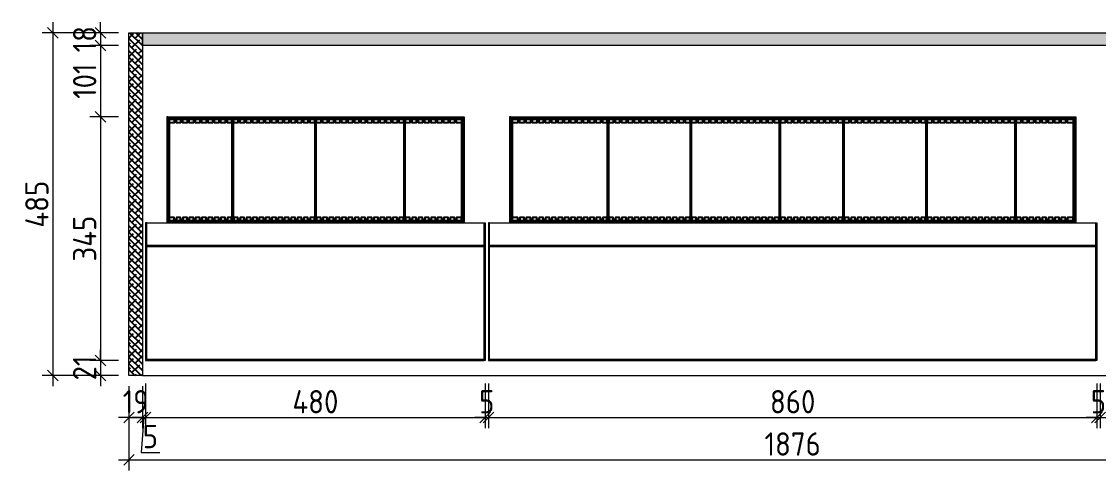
# Model space of a CAD drawing. Header units: millimetres. Extents: x 821127 to 828225, y -459861 to -454717.
# Drawn here: x 822189 to 823712, y -459861 to -459226 of the extents above; entities that cross this region are included whole.
import ezdxf

# ---------------------------------------------------------------- set-up
doc = ezdxf.new("R2010")
doc.units = ezdxf.units.MM
doc.header["$LTSCALE"] = 5
doc.header["$MEASUREMENT"] = 0
doc.header["$PDMODE"] = 35
for name, color, linetype in [('Acrylic - opal', 9, 'Continuous'), ('DIM-15', 1, 'Continuous'), ('HATCH', 8, 'Continuous')]:
    doc.layers.add(name, color=color, linetype=linetype)
doc.layers.add('MDF', color=41, linetype='Continuous', lineweight=0)
doc.layers.add('METAL', color=6, linetype='Continuous', lineweight=0)
doc.styles.add('ISOCP', font='isocp.shx')
doc.dimstyles.new('DL - 15', dxfattribs={"dimscale": 15, "dimtxt": 2.2, "dimasz": 1, "dimexe": 1, "dimexo": 1, "dimgap": 0.4, "dimtad": 1, "dimdec": 0, "dimdsep": 46, "dimtxsty": 'ISOCP', "dimblk": 'OBLIQUE', "dimcen": 0.5, "dimdle": 1, "dimclrd": 256, "dimclre": 256, "dimclrt": 2, "dimadec": 0, "dimazin": 2, "dimtfac": 1, "dimtdec": 0, "dimtix": 1, "dimtmove": 1, "dimatfit": 3, "dimldrblk": 'OPEN90', "dimfxl": 5, "dimfxlon": 1, "dimlwd": 9, "dimlwe": 9, "dimarcsym": 0})

# ---------------------------------------------------------------- blocks, each defined once
blk = doc.blocks.new('_OBLIQUE')
at = {"color": 0, "linetype": 'ByBlock', "lineweight": -2}
blk.add_line((-0.5, -0.5), (0.5, 0.5), dxfattribs=at)
blk = doc.blocks.new('*D61')
at = {"layer": 'Defpoints', "color": 0, "transparency": 16777216}
for p in [(822341.3, -459726.7), (824217.3, -459726.7), (824217.3, -459846)]:
    blk.add_point(p, dxfattribs=at)
at = {"layer": 'DIM-15', "lineweight": 9, "transparency": 16777216}
for p, q in [((822341.3, -459771), (822341.3, -459861)), ((824217.3, -459771), (824217.3, -459861)), ((822326.3, -459846), (824232.3, -459846))]:
    blk.add_line(p, q, dxfattribs=at)
at = {"layer": 'DIM-15', "lineweight": 9, "transparency": 16777216, "xscale": 15, "yscale": 15, "zscale": 15, "rotation": 180}
blk.add_blockref('_OBLIQUE', (822341.3, -459846), dxfattribs=at)
at = {"layer": 'DIM-15', "lineweight": 9, "transparency": 16777216, "xscale": 15, "yscale": 15, "zscale": 15}
blk.add_blockref('_OBLIQUE', (824217.3, -459846), dxfattribs=at)
at = {"layer": 'DIM-15', "color": 2, "transparency": 16777216, "insert": (823279.3, -459823.5), "char_height": 33, "attachment_point": 5, "style": 'ISOCP'}
blk.add_mtext('1876', dxfattribs=at)
blk = doc.blocks.new('_Open90')
at = {"color": 0, "linetype": 'ByBlock', "lineweight": -2}
for p, q in [((0, 0), (-1, 0)), ((-0.5, 0.5), (0, 0)), ((0, 0), (-0.5, -0.5))]:
    blk.add_line(p, q, dxfattribs=at)
blk = doc.blocks.new('*D62')
at = {"layer": 'Defpoints', "color": 0, "transparency": 16777216}
for p in [(822341.3, -459726.7), (822360.3, -459726.7), (822360.3, -459786.2)]:
    blk.add_point(p, dxfattribs=at)
at = {"layer": 'DIM-15', "lineweight": 9, "transparency": 16777216}
for p, q in [((822341.3, -459741.7), (822341.3, -459801.2)), ((822360.3, -459741.7), (822360.3, -459801.2)), ((822341.3, -459786.2), (822326.3, -459786.2)), ((822341.3, -459786.2), (822360.3, -459786.2)), ((822360.3, -459786.2), (822375.3, -459786.2))]:
    blk.add_line(p, q, dxfattribs=at)
at = {"layer": 'DIM-15', "lineweight": 9, "transparency": 16777216, "xscale": 15, "yscale": 15, "zscale": 15}
blk.add_blockref('_OBLIQUE', (822341.3, -459786.2), dxfattribs=at)
at = {"layer": 'DIM-15', "lineweight": 9, "transparency": 16777216, "xscale": 15, "yscale": 15, "zscale": 15, "rotation": 180}
blk.add_blockref('_OBLIQUE', (822360.3, -459786.2), dxfattribs=at)
at = {"layer": 'DIM-15', "color": 2, "transparency": 16777216, "insert": (822350.8, -459763.7), "char_height": 33, "attachment_point": 5, "style": 'ISOCP'}
blk.add_mtext('19', dxfattribs=at)
blk = doc.blocks.new('*D64')
at = {"layer": 'Defpoints', "color": 0, "transparency": 16777216}
for p in [(822341.3, -459705.3), (822301.1, -459726.7), (822341.3, -459726.7)]:
    blk.add_point(p, dxfattribs=at)
at = {"layer": 'DIM-15', "lineweight": 9, "transparency": 16777216}
for p, q in [((822301.1, -459705.3), (822301.1, -459690.3)), ((822326.3, -459705.3), (822286.1, -459705.3)), ((822301.1, -459705.3), (822301.1, -459726.7)), ((822326.3, -459726.7), (822286.1, -459726.7)), ((822301.1, -459726.7), (822301.1, -459741.7))]:
    blk.add_line(p, q, dxfattribs=at)
at = {"layer": 'DIM-15', "lineweight": 9, "transparency": 16777216, "xscale": 15, "yscale": 15, "zscale": 15}
for p, rotation in [((822301.1, -459705.3), 270), ((822301.1, -459726.7), 90)]:
    blk.add_blockref('_OBLIQUE', p, dxfattribs=dict(at, rotation=rotation))
at = {"layer": 'DIM-15', "color": 2, "transparency": 16777216, "insert": (822278.6, -459716), "char_height": 33, "attachment_point": 5, "rotation": 90, "style": 'ISOCP'}
blk.add_mtext('21', dxfattribs=at)
blk = doc.blocks.new('*D65')
at = {"layer": 'Defpoints', "color": 0, "transparency": 16777216}
for p in [(822341.3, -459241.9), (822233.6, -459726.7), (822341.3, -459726.7)]:
    blk.add_point(p, dxfattribs=at)
at = {"layer": 'DIM-15', "lineweight": 9, "transparency": 16777216}
for p, q in [((822233.6, -459226.9), (822233.6, -459741.7)), ((822308.6, -459241.9), (822218.6, -459241.9)), ((822308.6, -459726.7), (822218.6, -459726.7))]:
    blk.add_line(p, q, dxfattribs=at)
at = {"layer": 'DIM-15', "lineweight": 9, "transparency": 16777216, "xscale": 15, "yscale": 15, "zscale": 15}
for p, rotation in [((822233.6, -459241.9), 90), ((822233.6, -459726.7), 270)]:
    blk.add_blockref('_OBLIQUE', p, dxfattribs=dict(at, rotation=rotation))
at = {"layer": 'DIM-15', "color": 2, "transparency": 16777216, "insert": (822211.1, -459484.3), "char_height": 33, "attachment_point": 5, "rotation": 90, "style": 'ISOCP'}
blk.add_mtext('485', dxfattribs=at)
blk = doc.blocks.new('*D66')
at = {"layer": 'Defpoints', "color": 0, "transparency": 16777216}
for p in [(822360.3, -459726.7), (822364.8, -459722.8), (822364.8, -459786.2)]:
    blk.add_point(p, dxfattribs=at)
at = {"layer": 'DIM-15', "lineweight": 9, "transparency": 16777216}
for p, q in [((822360.3, -459741.7), (822360.3, -459801.2)), ((822364.8, -459737.8), (822364.8, -459801.2)), ((822360.3, -459786.2), (822345.3, -459786.2)), ((822362.5, -459786.2), (822358.3, -459835.4)), ((822360.3, -459786.2), (822364.8, -459786.2)), ((822360.3, -459786.2), (822364.8, -459786.2)), ((822364.8, -459786.2), (822379.8, -459786.2)), ((822358.3, -459835.4), (822384.8, -459835.4))]:
    blk.add_line(p, q, dxfattribs=at)
at = {"layer": 'DIM-15', "lineweight": 9, "transparency": 16777216, "xscale": 15, "yscale": 15, "zscale": 15}
blk.add_blockref('_OBLIQUE', (822360.3, -459786.2), dxfattribs=at)
at = {"layer": 'DIM-15', "lineweight": 9, "transparency": 16777216, "xscale": 15, "yscale": 15, "zscale": 15, "rotation": 180}
blk.add_blockref('_OBLIQUE', (822364.8, -459786.2), dxfattribs=at)
at = {"layer": 'DIM-15', "color": 2, "transparency": 16777216, "insert": (822371.5, -459812.9), "char_height": 33, "attachment_point": 5, "style": 'ISOCP'}
blk.add_mtext('5', dxfattribs=at)
blk = doc.blocks.new('*D67')
at = {"layer": 'Defpoints', "color": 0, "transparency": 16777216}
for p in [(822364.8, -459722.8), (822844.8, -459722.8), (822844.8, -459786.2)]:
    blk.add_point(p, dxfattribs=at)
at = {"layer": 'DIM-15', "lineweight": 9, "transparency": 16777216}
for p, q in [((822364.8, -459737.8), (822364.8, -459801.2)), ((822844.8, -459737.8), (822844.8, -459801.2)), ((822349.8, -459786.2), (822859.8, -459786.2))]:
    blk.add_line(p, q, dxfattribs=at)
at = {"layer": 'DIM-15', "lineweight": 9, "transparency": 16777216, "xscale": 15, "yscale": 15, "zscale": 15, "rotation": 180}
blk.add_blockref('_OBLIQUE', (822364.8, -459786.2), dxfattribs=at)
at = {"layer": 'DIM-15', "lineweight": 9, "transparency": 16777216, "xscale": 15, "yscale": 15, "zscale": 15}
blk.add_blockref('_OBLIQUE', (822844.8, -459786.2), dxfattribs=at)
at = {"layer": 'DIM-15', "color": 2, "transparency": 16777216, "insert": (822604.8, -459763.7), "char_height": 33, "attachment_point": 5, "style": 'ISOCP'}
blk.add_mtext('480', dxfattribs=at)
blk = doc.blocks.new('*D68')
at = {"layer": 'Defpoints', "color": 0, "transparency": 16777216}
for p in [(822844.8, -459722.8), (822849.3, -459722.8), (822849.3, -459786.2)]:
    blk.add_point(p, dxfattribs=at)
at = {"layer": 'DIM-15', "lineweight": 9, "transparency": 16777216}
for p, q in [((822844.8, -459737.8), (822844.8, -459801.2)), ((822849.3, -459737.8), (822849.3, -459801.2)), ((822844.8, -459786.2), (822829.8, -459786.2)), ((822844.8, -459786.2), (822849.3, -459786.2)), ((822849.3, -459786.2), (822864.3, -459786.2))]:
    blk.add_line(p, q, dxfattribs=at)
at = {"layer": 'DIM-15', "lineweight": 9, "transparency": 16777216, "xscale": 15, "yscale": 15, "zscale": 15}
blk.add_blockref('_OBLIQUE', (822844.8, -459786.2), dxfattribs=at)
at = {"layer": 'DIM-15', "lineweight": 9, "transparency": 16777216, "xscale": 15, "yscale": 15, "zscale": 15, "rotation": 180}
blk.add_blockref('_OBLIQUE', (822849.3, -459786.2), dxfattribs=at)
at = {"layer": 'DIM-15', "color": 2, "transparency": 16777216, "insert": (822847, -459763.7), "char_height": 33, "attachment_point": 5, "style": 'ISOCP'}
blk.add_mtext('5', dxfattribs=at)
blk = doc.blocks.new('*D69')
at = {"layer": 'Defpoints', "color": 0, "transparency": 16777216}
for p in [(822849.3, -459722.8), (823709.3, -459722.8), (823709.3, -459786.2)]:
    blk.add_point(p, dxfattribs=at)
at = {"layer": 'DIM-15', "lineweight": 9, "transparency": 16777216}
for p, q in [((822849.3, -459737.8), (822849.3, -459801.2)), ((823709.3, -459737.8), (823709.3, -459801.2)), ((822834.3, -459786.2), (823724.3, -459786.2))]:
    blk.add_line(p, q, dxfattribs=at)
at = {"layer": 'DIM-15', "lineweight": 9, "transparency": 16777216, "xscale": 15, "yscale": 15, "zscale": 15, "rotation": 180}
blk.add_blockref('_OBLIQUE', (822849.3, -459786.2), dxfattribs=at)
at = {"layer": 'DIM-15', "lineweight": 9, "transparency": 16777216, "xscale": 15, "yscale": 15, "zscale": 15}
blk.add_blockref('_OBLIQUE', (823709.3, -459786.2), dxfattribs=at)
at = {"layer": 'DIM-15', "color": 2, "transparency": 16777216, "insert": (823279.3, -459763.7), "char_height": 33, "attachment_point": 5, "style": 'ISOCP'}
blk.add_mtext('860', dxfattribs=at)
blk = doc.blocks.new('*D70')
at = {"layer": 'Defpoints', "color": 0, "transparency": 16777216}
for p in [(823709.3, -459722.8), (823713.8, -459722.8), (823713.8, -459786.2)]:
    blk.add_point(p, dxfattribs=at)
at = {"layer": 'DIM-15', "lineweight": 9, "transparency": 16777216}
for p, q in [((823709.3, -459737.8), (823709.3, -459801.2)), ((823713.8, -459737.8), (823713.8, -459801.2)), ((823709.3, -459786.2), (823694.3, -459786.2)), ((823709.3, -459786.2), (823713.8, -459786.2)), ((823713.8, -459786.2), (823728.8, -459786.2))]:
    blk.add_line(p, q, dxfattribs=at)
at = {"layer": 'DIM-15', "lineweight": 9, "transparency": 16777216, "xscale": 15, "yscale": 15, "zscale": 15}
blk.add_blockref('_OBLIQUE', (823709.3, -459786.2), dxfattribs=at)
at = {"layer": 'DIM-15', "lineweight": 9, "transparency": 16777216, "xscale": 15, "yscale": 15, "zscale": 15, "rotation": 180}
blk.add_blockref('_OBLIQUE', (823713.8, -459786.2), dxfattribs=at)
at = {"layer": 'DIM-15', "color": 2, "transparency": 16777216, "insert": (823711.5, -459763.7), "char_height": 33, "attachment_point": 5, "style": 'ISOCP'}
blk.add_mtext('5', dxfattribs=at)
blk = doc.blocks.new('*D71')
at = {"layer": 'Defpoints', "color": 0, "transparency": 16777216}
for p in [(823713.8, -459722.8), (824193.8, -459722.8), (824193.8, -459786.2)]:
    blk.add_point(p, dxfattribs=at)
at = {"layer": 'DIM-15', "lineweight": 9, "transparency": 16777216}
for p, q in [((823713.8, -459737.8), (823713.8, -459801.2)), ((824193.8, -459737.8), (824193.8, -459801.2)), ((823698.8, -459786.2), (824208.8, -459786.2))]:
    blk.add_line(p, q, dxfattribs=at)
at = {"layer": 'DIM-15', "lineweight": 9, "transparency": 16777216, "xscale": 15, "yscale": 15, "zscale": 15, "rotation": 180}
blk.add_blockref('_OBLIQUE', (823713.8, -459786.2), dxfattribs=at)
at = {"layer": 'DIM-15', "lineweight": 9, "transparency": 16777216, "xscale": 15, "yscale": 15, "zscale": 15}
blk.add_blockref('_OBLIQUE', (824193.8, -459786.2), dxfattribs=at)
at = {"layer": 'DIM-15', "color": 2, "transparency": 16777216, "insert": (823953.8, -459763.7), "char_height": 33, "attachment_point": 5, "style": 'ISOCP'}
blk.add_mtext('480', dxfattribs=at)
blk = doc.blocks.new('*D73')
at = {"layer": 'Defpoints', "color": 0, "transparency": 16777216}
for p in [(822341.3, -459241.9), (822301.1, -459259.9), (822341.3, -459259.9)]:
    blk.add_point(p, dxfattribs=at)
at = {"layer": 'DIM-15', "lineweight": 9, "transparency": 16777216}
for p, q in [((822301.1, -459241.9), (822301.1, -459226.9)), ((822326.3, -459241.9), (822286.1, -459241.9)), ((822301.1, -459241.9), (822301.1, -459259.9)), ((822326.3, -459259.9), (822286.1, -459259.9)), ((822301.1, -459259.9), (822301.1, -459274.9))]:
    blk.add_line(p, q, dxfattribs=at)
at = {"layer": 'DIM-15', "lineweight": 9, "transparency": 16777216, "xscale": 15, "yscale": 15, "zscale": 15}
for p, rotation in [((822301.1, -459241.9), 270), ((822301.1, -459259.9), 90)]:
    blk.add_blockref('_OBLIQUE', p, dxfattribs=dict(at, rotation=rotation))
at = {"layer": 'DIM-15', "color": 2, "transparency": 16777216, "insert": (822278.6, -459250.9), "char_height": 33, "attachment_point": 5, "rotation": 90, "style": 'ISOCP'}
blk.add_mtext('18', dxfattribs=at)
blk = doc.blocks.new('*D74')
at = {"layer": 'Defpoints', "color": 0, "transparency": 16777216}
for p in [(822341.3, -459259.9), (822301.1, -459360.7), (822341.3, -459360.7)]:
    blk.add_point(p, dxfattribs=at)
at = {"layer": 'DIM-15', "lineweight": 9, "transparency": 16777216}
for p, q in [((822301.1, -459244.9), (822301.1, -459375.7)), ((822326.3, -459259.9), (822286.1, -459259.9)), ((822326.3, -459360.7), (822286.1, -459360.7))]:
    blk.add_line(p, q, dxfattribs=at)
at = {"layer": 'DIM-15', "lineweight": 9, "transparency": 16777216, "xscale": 15, "yscale": 15, "zscale": 15}
for p, rotation in [((822301.1, -459259.9), 90), ((822301.1, -459360.7), 270)]:
    blk.add_blockref('_OBLIQUE', p, dxfattribs=dict(at, rotation=rotation))
at = {"layer": 'DIM-15', "color": 2, "transparency": 16777216, "insert": (822278.6, -459310.3), "char_height": 33, "attachment_point": 5, "rotation": 90, "style": 'ISOCP'}
blk.add_mtext('101', dxfattribs=at)
blk = doc.blocks.new('*D75')
at = {"layer": 'Defpoints', "color": 0, "transparency": 16777216}
for p in [(822341.3, -459360.7), (822301.1, -459705.3), (822341.3, -459705.3)]:
    blk.add_point(p, dxfattribs=at)
at = {"layer": 'DIM-15', "lineweight": 9, "transparency": 16777216}
for p, q in [((822301.1, -459345.7), (822301.1, -459720.3)), ((822326.3, -459360.7), (822286.1, -459360.7)), ((822326.3, -459705.3), (822286.1, -459705.3))]:
    blk.add_line(p, q, dxfattribs=at)
at = {"layer": 'DIM-15', "lineweight": 9, "transparency": 16777216, "xscale": 15, "yscale": 15, "zscale": 15}
for p, rotation in [((822301.1, -459360.7), 90), ((822301.1, -459705.3), 270)]:
    blk.add_blockref('_OBLIQUE', p, dxfattribs=dict(at, rotation=rotation))
at = {"layer": 'DIM-15', "color": 2, "transparency": 16777216, "insert": (822278.6, -459533), "char_height": 33, "attachment_point": 5, "rotation": 90, "style": 'ISOCP'}
blk.add_mtext('345', dxfattribs=at)

msp = doc.modelspace()

# ---------------------------------------------------------------- hatches: boundary and pattern name
at = {"layer": 'HATCH'}
h = msp.add_hatch(dxfattribs=at)
h.set_pattern_fill('ANSI38', color=256, scale=50, angle=270, style=0)
h.set_pattern_definition([(315, (-2.008, -2136.0106), (4.419417382, 4.419417382), []), (45, (-2.008, -2136.0106), (4.419417382, 13.258252147), [15.625, -9.375])])
h.paths.add_polyline_path([(822341.3, -459241.9), (822360.3, -459241.9), (822360.3, -459726.7), (822341.3, -459726.7)])
h = msp.add_hatch(dxfattribs=at)
h.set_pattern_fill('ANSI38', color=256, scale=50, angle=270, style=0)
h.set_pattern_definition([(315, (-0.008, -2086.0106), (4.419417382, 4.419417382), []), (45, (-0.008, -2086.0106), (4.419417382, 13.258252147), [15.625, -9.375])])
h.paths.add_polyline_path([(822360.3, -459241.9), (824198.3, -459241.9), (824198.3, -459259.9), (822360.3, -459259.9)])

# ---------------------------------------------------------------- linework, layer by layer
at = {"layer": 'Acrylic - opal'}
for points in [[(822396.3, -459362.2), (822398.3, -459364.2), (822398.3, -459507.9), (822396.3, -459509.9)], [(822396.3, -459362.2), (822813.3, -459362.2), (822811.3, -459364.2), (822398.3, -459364.2)], [(822489.3, -459366.2), (822486.3, -459366.2), (822486.3, -459369.2), (822480.3, -459369.2), (822480.3, -459366.2), (822477.3, -459366.2), (822477.3, -459369.2), (822471.3, -459369.2), (822471.3, -459366.2), (822468.3, -459366.2), (822468.3, -459369.2), (822462.3, -459369.2), (822462.3, -459366.2), (822459.3, -459366.2), (822459.3, -459369.2), (822453.3, -459369.2), (822453.3, -459366.2), (822450.3, -459366.2), (822450.3, -459369.2), (822444.3, -459369.2), (822444.3, -459366.2), (822441.3, -459366.2), (822441.3, -459369.2), (822435.3, -459369.2), (822435.3, -459366.2), (822432.3, -459366.2), (822432.3, -459369.2), (822426.3, -459369.2), (822426.3, -459366.2), (822423.3, -459366.2), (822423.3, -459369.2), (822417.3, -459369.2), (822417.3, -459366.2), (822414.3, -459366.2), (822414.3, -459369.2), (822408.3, -459369.2), (822408.3, -459366.2), (822405.3, -459366.2), (822405.3, -459369.2), (822398.3, -459369.2), (822398.3, -459364.2), (822811.3, -459364.2), (822811.3, -459369.2), (822804.3, -459369.2), (822804.3, -459366.2), (822801.3, -459366.2), (822801.3, -459369.2), (822795.3, -459369.2), (822795.3, -459366.2), (822792.3, -459366.2), (822792.3, -459369.2), (822786.3, -459369.2), (822786.3, -459366.2), (822783.3, -459366.2), (822783.3, -459369.2), (822777.3, -459369.2), (822777.3, -459366.2), (822774.3, -459366.2), (822774.3, -459369.2), (822768.3, -459369.2), (822768.3, -459366.2), (822765.3, -459366.2), (822765.3, -459369.2), (822759.3, -459369.2), (822759.3, -459366.2), (822756.3, -459366.2), (822756.3, -459369.2), (822750.3, -459369.2), (822750.3, -459366.2), (822747.3, -459366.2), (822747.3, -459369.2), (822741.3, -459369.2), (822741.3, -459366.2), (822738.3, -459366.2), (822738.3, -459369.2), (822732.3, -459369.2), (822732.3, -459366.2), (822729.3, -459366.2), (822729.3, -459369.2), (822723.3, -459369.2), (822723.3, -459366.2), (822720.3, -459366.2), (822720.3, -459369.2), (822714.3, -459369.2), (822714.3, -459366.2), (822711.3, -459366.2), (822711.3, -459369.2), (822705.3, -459369.2), (822705.3, -459366.2), (822702.3, -459366.2), (822702.3, -459369.2), (822696.3, -459369.2), (822696.3, -459366.2), (822693.3, -459366.2), (822693.3, -459369.2), (822687.3, -459369.2), (822687.3, -459366.2), (822684.3, -459366.2), (822684.3, -459369.2), (822678.3, -459369.2), (822678.3, -459366.2), (822675.3, -459366.2), (822675.3, -459369.2), (822669.3, -459369.2), (822669.3, -459366.2), (822666.3, -459366.2), (822666.3, -459369.2), (822660.3, -459369.2), (822660.3, -459366.2), (822657.3, -459366.2), (822657.3, -459369.2), (822651.3, -459369.2), (822651.3, -459366.2), (822648.3, -459366.2), (822648.3, -459369.2), (822642.3, -459369.2), (822642.3, -459366.2), (822639.3, -459366.2), (822639.3, -459369.2), (822633.3, -459369.2), (822633.3, -459366.2), (822630.3, -459366.2), (822630.3, -459369.2), (822624.3, -459369.2), (822624.3, -459366.2), (822621.3, -459366.2), (822621.3, -459369.2), (822615.3, -459369.2), (822615.3, -459366.2), (822612.3, -459366.2), (822612.3, -459369.2), (822606.3, -459369.2), (822606.3, -459366.2), (822603.3, -459366.2), (822603.3, -459369.2), (822597.3, -459369.2), (822597.3, -459366.2), (822594.3, -459366.2), (822594.3, -459369.2), (822588.3, -459369.2), (822588.3, -459366.2), (822585.3, -459366.2), (822585.3, -459369.2), (822579.3, -459369.2), (822579.3, -459366.2), (822576.3, -459366.2), (822576.3, -459369.2), (822570.3, -459369.2), (822570.3, -459366.2), (822567.3, -459366.2), (822567.3, -459369.2), (822561.3, -459369.2), (822561.3, -459366.2), (822558.3, -459366.2), (822558.3, -459369.2), (822552.3, -459369.2), (822552.3, -459366.2), (822549.3, -459366.2), (822549.3, -459369.2), (822543.3, -459369.2), (822543.3, -459366.2), (822540.3, -459366.2), (822540.3, -459369.2), (822534.3, -459369.2), (822534.3, -459366.2), (822531.3, -459366.2), (822531.3, -459369.2), (822525.3, -459369.2), (822525.3, -459366.2), (822522.3, -459366.2), (822522.3, -459369.2), (822516.3, -459369.2), (822516.3, -459366.2), (822513.3, -459366.2), (822513.3, -459369.2), (822507.3, -459369.2), (822507.3, -459366.2), (822504.3, -459366.2), (822504.3, -459369.2), (822498.3, -459369.2), (822498.3, -459366.2), (822495.3, -459366.2), (822495.3, -459369.2), (822489.3, -459369.2)], [(822813.3, -459362.2), (822811.3, -459364.2), (822811.3, -459507.9), (822813.3, -459509.9)], [(822880.8, -459362.2), (822882.8, -459364.2), (822882.8, -459507.9), (822880.8, -459509.9)], [(822880.8, -459362.2), (823677.8, -459362.2), (823675.8, -459364.2), (822882.8, -459364.2)], [(823343.8, -459369.2), (823343.8, -459366.2), (823340.8, -459366.2), (823340.8, -459369.2), (823334.8, -459369.2), (823334.8, -459366.2), (823331.8, -459366.2), (823331.8, -459369.2), (823325.8, -459369.2), (823325.8, -459366.2), (823322.8, -459366.2), (823322.8, -459369.2), (823316.8, -459369.2), (823316.8, -459366.2), (823313.8, -459366.2), (823313.8, -459369.2), (823307.8, -459369.2), (823307.8, -459366.2), (823304.8, -459366.2), (823304.8, -459369.2), (823298.8, -459369.2), (823298.8, -459366.2), (823295.8, -459366.2), (823295.8, -459369.2), (823289.8, -459369.2), (823289.8, -459366.2), (823286.8, -459366.2), (823286.8, -459369.2), (823280.8, -459369.2), (823280.8, -459366.2), (823277.8, -459366.2), (823277.8, -459369.2), (823271.8, -459369.2), (823271.8, -459366.2), (823268.8, -459366.2), (823268.8, -459369.2), (823262.8, -459369.2), (823262.8, -459366.2), (823259.8, -459366.2), (823259.8, -459369.2), (823253.8, -459369.2), (823253.8, -459366.2), (823250.8, -459366.2), (823250.8, -459369.2), (823244.8, -459369.2), (823244.8, -459366.2), (823241.8, -459366.2), (823241.8, -459369.2), (823235.8, -459369.2), (823235.8, -459366.2), (823232.8, -459366.2), (823232.8, -459369.2), (823226.8, -459369.2), (823226.8, -459366.2), (823223.8, -459366.2), (823223.8, -459369.2), (823217.8, -459369.2), (823217.8, -459366.2), (823214.8, -459366.2), (823214.8, -459369.2), (823208.8, -459369.2), (823208.8, -459366.2), (823205.8, -459366.2), (823205.8, -459369.2), (823199.8, -459369.2), (823199.8, -459366.2), (823196.8, -459366.2), (823196.8, -459369.2), (823190.8, -459369.2), (823190.8, -459366.2), (823187.8, -459366.2), (823187.8, -459369.2), (823181.8, -459369.2), (823181.8, -459366.2), (823178.8, -459366.2), (823178.8, -459369.2), (823172.8, -459369.2), (823172.8, -459366.2), (823169.8, -459366.2), (823169.8, -459369.2), (823163.8, -459369.2), (823163.8, -459366.2), (823160.8, -459366.2), (823160.8, -459369.2), (823154.8, -459369.2), (823154.8, -459366.2), (823151.8, -459366.2), (823151.8, -459369.2), (823145.8, -459369.2), (823145.8, -459366.2), (823142.8, -459366.2), (823142.8, -459369.2), (823136.8, -459369.2), (823136.8, -459366.2), (823133.8, -459366.2), (823133.8, -459369.2), (823127.8, -459369.2), (823127.8, -459366.2), (823124.8, -459366.2), (823124.8, -459369.2), (823118.8, -459369.2), (823118.8, -459366.2), (823115.8, -459366.2), (823115.8, -459369.2), (823109.8, -459369.2), (823109.8, -459366.2), (823106.8, -459366.2), (823106.8, -459369.2), (823100.8, -459369.2), (823100.8, -459366.2), (823097.8, -459366.2), (823097.8, -459369.2), (823091.8, -459369.2), (823091.8, -459366.2), (823088.8, -459366.2), (823088.8, -459369.2), (823082.8, -459369.2), (823082.8, -459366.2), (823079.8, -459366.2), (823079.8, -459369.2), (823073.8, -459369.2), (823073.8, -459366.2), (823070.8, -459366.2), (823070.8, -459369.2), (823064.8, -459369.2), (823064.8, -459366.2), (823061.8, -459366.2), (823061.8, -459369.2), (823055.8, -459369.2), (823055.8, -459366.2), (823052.8, -459366.2), (823052.8, -459369.2), (823046.8, -459369.2), (823046.8, -459366.2), (823043.8, -459366.2), (823043.8, -459369.2), (823037.8, -459369.2), (823037.8, -459366.2), (823034.8, -459366.2), (823034.8, -459369.2), (823028.8, -459369.2), (823028.8, -459366.2), (823025.8, -459366.2), (823025.8, -459369.2), (823019.8, -459369.2), (823019.8, -459366.2), (823016.8, -459366.2), (823016.8, -459369.2), (823010.8, -459369.2), (823010.8, -459366.2), (823007.8, -459366.2), (823007.8, -459369.2), (823001.8, -459369.2), (823001.8, -459366.2), (822998.8, -459366.2), (822998.8, -459369.2), (822992.8, -459369.2), (822992.8, -459366.2), (822989.8, -459366.2), (822989.8, -459369.2), (822983.8, -459369.2), (822983.8, -459366.2), (822980.8, -459366.2), (822980.8, -459369.2), (822974.8, -459369.2), (822974.8, -459366.2), (822971.8, -459366.2), (822971.8, -459369.2), (822965.8, -459369.2), (822965.8, -459366.2), (822962.8, -459366.2), (822962.8, -459369.2), (822956.8, -459369.2), (822956.8, -459366.2), (822953.8, -459366.2), (822953.8, -459369.2), (822947.8, -459369.2), (822947.8, -459366.2), (822944.8, -459366.2), (822944.8, -459369.2), (822938.8, -459369.2), (822938.8, -459366.2), (822935.8, -459366.2), (822935.8, -459369.2), (822929.8, -459369.2), (822929.8, -459366.2), (822926.8, -459366.2), (822926.8, -459369.2), (822920.8, -459369.2), (822920.8, -459366.2), (822917.8, -459366.2), (822917.8, -459369.2), (822911.8, -459369.2), (822911.8, -459366.2), (822908.8, -459366.2), (822908.8, -459369.2), (822902.8, -459369.2), (822902.8, -459366.2), (822899.8, -459366.2), (822899.8, -459369.2), (822893.8, -459369.2), (822893.8, -459366.2), (822890.8, -459366.2), (822890.8, -459369.2), (822882.8, -459369.2), (822882.8, -459364.2), (823675.8, -459364.2), (823675.8, -459369.2), (823667.8, -459369.2), (823667.8, -459366.2), (823664.8, -459366.2), (823664.8, -459369.2), (823658.8, -459369.2), (823658.8, -459366.2), (823655.8, -459366.2), (823655.8, -459369.2), (823649.8, -459369.2), (823649.8, -459366.2), (823646.8, -459366.2), (823646.8, -459369.2), (823640.8, -459369.2), (823640.8, -459366.2), (823637.8, -459366.2), (823637.8, -459369.2), (823631.8, -459369.2), (823631.8, -459366.2), (823628.8, -459366.2), (823628.8, -459369.2), (823622.8, -459369.2), (823622.8, -459366.2), (823619.8, -459366.2), (823619.8, -459369.2), (823613.8, -459369.2), (823613.8, -459366.2), (823610.8, -459366.2), (823610.8, -459369.2), (823604.8, -459369.2), (823604.8, -459366.2), (823601.8, -459366.2), (823601.8, -459369.2), (823595.8, -459369.2), (823595.8, -459366.2), (823592.8, -459366.2), (823592.8, -459369.2), (823586.8, -459369.2), (823586.8, -459366.2), (823583.8, -459366.2), (823583.8, -459369.2), (823577.8, -459369.2), (823577.8, -459366.2), (823574.8, -459366.2), (823574.8, -459369.2), (823568.8, -459369.2), (823568.8, -459366.2), (823565.8, -459366.2), (823565.8, -459369.2), (823559.8, -459369.2), (823559.8, -459366.2), (823556.8, -459366.2), (823556.8, -459369.2), (823550.8, -459369.2), (823550.8, -459366.2), (823547.8, -459366.2), (823547.8, -459369.2), (823541.8, -459369.2), (823541.8, -459366.2), (823538.8, -459366.2), (823538.8, -459369.2), (823532.8, -459369.2), (823532.8, -459366.2), (823529.8, -459366.2), (823529.8, -459369.2), (823523.8, -459369.2), (823523.8, -459366.2), (823520.8, -459366.2), (823520.8, -459369.2), (823514.8, -459369.2), (823514.8, -459366.2), (823511.8, -459366.2), (823511.8, -459369.2), (823505.8, -459369.2), (823505.8, -459366.2), (823502.8, -459366.2), (823502.8, -459369.2), (823496.8, -459369.2), (823496.8, -459366.2), (823493.8, -459366.2), (823493.8, -459369.2), (823487.8, -459369.2), (823487.8, -459366.2), (823484.8, -459366.2), (823484.8, -459369.2), (823478.8, -459369.2), (823478.8, -459366.2), (823475.8, -459366.2), (823475.8, -459369.2), (823469.8, -459369.2), (823469.8, -459366.2), (823466.8, -459366.2), (823466.8, -459369.2), (823460.8, -459369.2), (823460.8, -459366.2), (823457.8, -459366.2), (823457.8, -459369.2), (823451.8, -459369.2), (823451.8, -459366.2), (823448.8, -459366.2), (823448.8, -459369.2), (823442.8, -459369.2), (823442.8, -459366.2), (823439.8, -459366.2), (823439.8, -459369.2), (823433.8, -459369.2), (823433.8, -459366.2), (823430.8, -459366.2), (823430.8, -459369.2), (823424.8, -459369.2), (823424.8, -459366.2), (823421.8, -459366.2), (823421.8, -459369.2), (823415.8, -459369.2), (823415.8, -459366.2), (823412.8, -459366.2), (823412.8, -459369.2), (823406.8, -459369.2), (823406.8, -459366.2), (823403.8, -459366.2), (823403.8, -459369.2), (823397.8, -459369.2), (823397.8, -459366.2), (823394.8, -459366.2), (823394.8, -459369.2), (823388.8, -459369.2), (823388.8, -459366.2), (823385.8, -459366.2), (823385.8, -459369.2), (823379.8, -459369.2), (823379.8, -459366.2), (823376.8, -459366.2), (823376.8, -459369.2), (823370.8, -459369.2), (823370.8, -459366.2), (823367.8, -459366.2), (823367.8, -459369.2), (823361.8, -459369.2), (823361.8, -459366.2), (823358.8, -459366.2), (823358.8, -459369.2), (823352.8, -459369.2), (823352.8, -459366.2), (823349.8, -459366.2), (823349.8, -459369.2)], [(823677.8, -459362.2), (823675.8, -459364.2), (823675.8, -459507.9), (823677.8, -459509.9)], [(822486.8, -459505.7), (822488.8, -459505.7), (822488.8, -459366.4), (822486.8, -459366.4)], [(822603.8, -459505.7), (822605.8, -459505.7), (822605.8, -459366.4), (822603.8, -459366.4)], [(822729.8, -459505.7), (822731.8, -459505.7), (822731.8, -459366.4), (822729.8, -459366.4)], [(823017.3, -459505.7), (823019.3, -459505.7), (823019.3, -459366.4), (823017.3, -459366.4)], [(823134.3, -459505.7), (823136.3, -459505.7), (823136.3, -459366.4), (823134.3, -459366.4)], [(823260.3, -459505.7), (823262.3, -459505.7), (823262.3, -459366.4), (823260.3, -459366.4)], [(823350.3, -459505.7), (823352.3, -459505.7), (823352.3, -459366.4), (823350.3, -459366.4)], [(823467.3, -459505.7), (823469.3, -459505.7), (823469.3, -459366.4), (823467.3, -459366.4)], [(823593.3, -459505.7), (823595.3, -459505.7), (823595.3, -459366.4), (823593.3, -459366.4)], [(822396.3, -459509.9), (822813.3, -459509.9), (822811.3, -459507.9), (822398.3, -459507.9)], [(822489.3, -459505.9), (822486.3, -459505.9), (822486.3, -459502.9), (822480.3, -459502.9), (822480.3, -459505.9), (822477.3, -459505.9), (822477.3, -459502.9), (822471.3, -459502.9), (822471.3, -459505.9), (822468.3, -459505.9), (822468.3, -459502.9), (822462.3, -459502.9), (822462.3, -459505.9), (822459.3, -459505.9), (822459.3, -459502.9), (822453.3, -459502.9), (822453.3, -459505.9), (822450.3, -459505.9), (822450.3, -459502.9), (822444.3, -459502.9), (822444.3, -459505.9), (822441.3, -459505.9), (822441.3, -459502.9), (822435.3, -459502.9), (822435.3, -459505.9), (822432.3, -459505.9), (822432.3, -459502.9), (822426.3, -459502.9), (822426.3, -459505.9), (822423.3, -459505.9), (822423.3, -459502.9), (822417.3, -459502.9), (822417.3, -459505.9), (822414.3, -459505.9), (822414.3, -459502.9), (822408.3, -459502.9), (822408.3, -459505.9), (822405.3, -459505.9), (822405.3, -459502.9), (822398.3, -459502.9), (822398.3, -459507.9), (822811.3, -459507.9), (822811.3, -459502.9), (822804.3, -459502.9), (822804.3, -459505.9), (822801.3, -459505.9), (822801.3, -459502.9), (822795.3, -459502.9), (822795.3, -459505.9), (822792.3, -459505.9), (822792.3, -459502.9), (822786.3, -459502.9), (822786.3, -459505.9), (822783.3, -459505.9), (822783.3, -459502.9), (822777.3, -459502.9), (822777.3, -459505.9), (822774.3, -459505.9), (822774.3, -459502.9), (822768.3, -459502.9), (822768.3, -459505.9), (822765.3, -459505.9), (822765.3, -459502.9), (822759.3, -459502.9), (822759.3, -459505.9), (822756.3, -459505.9), (822756.3, -459502.9), (822750.3, -459502.9), (822750.3, -459505.9), (822747.3, -459505.9), (822747.3, -459502.9), (822741.3, -459502.9), (822741.3, -459505.9), (822738.3, -459505.9), (822738.3, -459502.9), (822732.3, -459502.9), (822732.3, -459505.9), (822729.3, -459505.9), (822729.3, -459502.9), (822723.3, -459502.9), (822723.3, -459505.9), (822720.3, -459505.9), (822720.3, -459502.9), (822714.3, -459502.9), (822714.3, -459505.9), (822711.3, -459505.9), (822711.3, -459502.9), (822705.3, -459502.9), (822705.3, -459505.9), (822702.3, -459505.9), (822702.3, -459502.9), (822696.3, -459502.9), (822696.3, -459505.9), (822693.3, -459505.9), (822693.3, -459502.9), (822687.3, -459502.9), (822687.3, -459505.9), (822684.3, -459505.9), (822684.3, -459502.9), (822678.3, -459502.9), (822678.3, -459505.9), (822675.3, -459505.9), (822675.3, -459502.9), (822669.3, -459502.9), (822669.3, -459505.9), (822666.3, -459505.9), (822666.3, -459502.9), (822660.3, -459502.9), (822660.3, -459505.9), (822657.3, -459505.9), (822657.3, -459502.9), (822651.3, -459502.9), (822651.3, -459505.9), (822648.3, -459505.9), (822648.3, -459502.9), (822642.3, -459502.9), (822642.3, -459505.9), (822639.3, -459505.9), (822639.3, -459502.9), (822633.3, -459502.9), (822633.3, -459505.9), (822630.3, -459505.9), (822630.3, -459502.9), (822624.3, -459502.9), (822624.3, -459505.9), (822621.3, -459505.9), (822621.3, -459502.9), (822615.3, -459502.9), (822615.3, -459505.9), (822612.3, -459505.9), (822612.3, -459502.9), (822606.3, -459502.9), (822606.3, -459505.9), (822603.3, -459505.9), (822603.3, -459502.9), (822597.3, -459502.9), (822597.3, -459505.9), (822594.3, -459505.9), (822594.3, -459502.9), (822588.3, -459502.9), (822588.3, -459505.9), (822585.3, -459505.9), (822585.3, -459502.9), (822579.3, -459502.9), (822579.3, -459505.9), (822576.3, -459505.9), (822576.3, -459502.9), (822570.3, -459502.9), (822570.3, -459505.9), (822567.3, -459505.9), (822567.3, -459502.9), (822561.3, -459502.9), (822561.3, -459505.9), (822558.3, -459505.9), (822558.3, -459502.9), (822552.3, -459502.9), (822552.3, -459505.9), (822549.3, -459505.9), (822549.3, -459502.9), (822543.3, -459502.9), (822543.3, -459505.9), (822540.3, -459505.9), (822540.3, -459502.9), (822534.3, -459502.9), (822534.3, -459505.9), (822531.3, -459505.9), (822531.3, -459502.9), (822525.3, -459502.9), (822525.3, -459505.9), (822522.3, -459505.9), (822522.3, -459502.9), (822516.3, -459502.9), (822516.3, -459505.9), (822513.3, -459505.9), (822513.3, -459502.9), (822507.3, -459502.9), (822507.3, -459505.9), (822504.3, -459505.9), (822504.3, -459502.9), (822498.3, -459502.9), (822498.3, -459505.9), (822495.3, -459505.9), (822495.3, -459502.9), (822489.3, -459502.9)], [(822880.8, -459509.9), (823677.8, -459509.9), (823675.8, -459507.9), (822882.8, -459507.9)], [(823343.8, -459502.9), (823343.8, -459505.9), (823340.8, -459505.9), (823340.8, -459502.9), (823334.8, -459502.9), (823334.8, -459505.9), (823331.8, -459505.9), (823331.8, -459502.9), (823325.8, -459502.9), (823325.8, -459505.9), (823322.8, -459505.9), (823322.8, -459502.9), (823316.8, -459502.9), (823316.8, -459505.9), (823313.8, -459505.9), (823313.8, -459502.9), (823307.8, -459502.9), (823307.8, -459505.9), (823304.8, -459505.9), (823304.8, -459502.9), (823298.8, -459502.9), (823298.8, -459505.9), (823295.8, -459505.9), (823295.8, -459502.9), (823289.8, -459502.9), (823289.8, -459505.9), (823286.8, -459505.9), (823286.8, -459502.9), (823280.8, -459502.9), (823280.8, -459505.9), (823277.8, -459505.9), (823277.8, -459502.9), (823271.8, -459502.9), (823271.8, -459505.9), (823268.8, -459505.9), (823268.8, -459502.9), (823262.8, -459502.9), (823262.8, -459505.9), (823259.8, -459505.9), (823259.8, -459502.9), (823253.8, -459502.9), (823253.8, -459505.9), (823250.8, -459505.9), (823250.8, -459502.9), (823244.8, -459502.9), (823244.8, -459505.9), (823241.8, -459505.9), (823241.8, -459502.9), (823235.8, -459502.9), (823235.8, -459505.9), (823232.8, -459505.9), (823232.8, -459502.9), (823226.8, -459502.9), (823226.8, -459505.9), (823223.8, -459505.9), (823223.8, -459502.9), (823217.8, -459502.9), (823217.8, -459505.9), (823214.8, -459505.9), (823214.8, -459502.9), (823208.8, -459502.9), (823208.8, -459505.9), (823205.8, -459505.9), (823205.8, -459502.9), (823199.8, -459502.9), (823199.8, -459505.9), (823196.8, -459505.9), (823196.8, -459502.9), (823190.8, -459502.9), (823190.8, -459505.9), (823187.8, -459505.9), (823187.8, -459502.9), (823181.8, -459502.9), (823181.8, -459505.9), (823178.8, -459505.9), (823178.8, -459502.9), (823172.8, -459502.9), (823172.8, -459505.9), (823169.8, -459505.9), (823169.8, -459502.9), (823163.8, -459502.9), (823163.8, -459505.9), (823160.8, -459505.9), (823160.8, -459502.9), (823154.8, -459502.9), (823154.8, -459505.9), (823151.8, -459505.9), (823151.8, -459502.9), (823145.8, -459502.9), (823145.8, -459505.9), (823142.8, -459505.9), (823142.8, -459502.9), (823136.8, -459502.9), (823136.8, -459505.9), (823133.8, -459505.9), (823133.8, -459502.9), (823127.8, -459502.9), (823127.8, -459505.9), (823124.8, -459505.9), (823124.8, -459502.9), (823118.8, -459502.9), (823118.8, -459505.9), (823115.8, -459505.9), (823115.8, -459502.9), (823109.8, -459502.9), (823109.8, -459505.9), (823106.8, -459505.9), (823106.8, -459502.9), (823100.8, -459502.9), (823100.8, -459505.9), (823097.8, -459505.9), (823097.8, -459502.9), (823091.8, -459502.9), (823091.8, -459505.9), (823088.8, -459505.9), (823088.8, -459502.9), (823082.8, -459502.9), (823082.8, -459505.9), (823079.8, -459505.9), (823079.8, -459502.9), (823073.8, -459502.9), (823073.8, -459505.9), (823070.8, -459505.9), (823070.8, -459502.9), (823064.8, -459502.9), (823064.8, -459505.9), (823061.8, -459505.9), (823061.8, -459502.9), (823055.8, -459502.9), (823055.8, -459505.9), (823052.8, -459505.9), (823052.8, -459502.9), (823046.8, -459502.9), (823046.8, -459505.9), (823043.8, -459505.9), (823043.8, -459502.9), (823037.8, -459502.9), (823037.8, -459505.9), (823034.8, -459505.9), (823034.8, -459502.9), (823028.8, -459502.9), (823028.8, -459505.9), (823025.8, -459505.9), (823025.8, -459502.9), (823019.8, -459502.9), (823019.8, -459505.9), (823016.8, -459505.9), (823016.8, -459502.9), (823010.8, -459502.9), (823010.8, -459505.9), (823007.8, -459505.9), (823007.8, -459502.9), (823001.8, -459502.9), (823001.8, -459505.9), (822998.8, -459505.9), (822998.8, -459502.9), (822992.8, -459502.9), (822992.8, -459505.9), (822989.8, -459505.9), (822989.8, -459502.9), (822983.8, -459502.9), (822983.8, -459505.9), (822980.8, -459505.9), (822980.8, -459502.9), (822974.8, -459502.9), (822974.8, -459505.9), (822971.8, -459505.9), (822971.8, -459502.9), (822965.8, -459502.9), (822965.8, -459505.9), (822962.8, -459505.9), (822962.8, -459502.9), (822956.8, -459502.9), (822956.8, -459505.9), (822953.8, -459505.9), (822953.8, -459502.9), (822947.8, -459502.9), (822947.8, -459505.9), (822944.8, -459505.9), (822944.8, -459502.9), (822938.8, -459502.9), (822938.8, -459505.9), (822935.8, -459505.9), (822935.8, -459502.9), (822929.8, -459502.9), (822929.8, -459505.9), (822926.8, -459505.9), (822926.8, -459502.9), (822920.8, -459502.9), (822920.8, -459505.9), (822917.8, -459505.9), (822917.8, -459502.9), (822911.8, -459502.9), (822911.8, -459505.9), (822908.8, -459505.9), (822908.8, -459502.9), (822902.8, -459502.9), (822902.8, -459505.9), (822899.8, -459505.9), (822899.8, -459502.9), (822893.8, -459502.9), (822893.8, -459505.9), (822890.8, -459505.9), (822890.8, -459502.9), (822882.8, -459502.9), (822882.8, -459507.9), (823675.8, -459507.9), (823675.8, -459502.9), (823667.8, -459502.9), (823667.8, -459505.9), (823664.8, -459505.9), (823664.8, -459502.9), (823658.8, -459502.9), (823658.8, -459505.9), (823655.8, -459505.9), (823655.8, -459502.9), (823649.8, -459502.9), (823649.8, -459505.9), (823646.8, -459505.9), (823646.8, -459502.9), (823640.8, -459502.9), (823640.8, -459505.9), (823637.8, -459505.9), (823637.8, -459502.9), (823631.8, -459502.9), (823631.8, -459505.9), (823628.8, -459505.9), (823628.8, -459502.9), (823622.8, -459502.9), (823622.8, -459505.9), (823619.8, -459505.9), (823619.8, -459502.9), (823613.8, -459502.9), (823613.8, -459505.9), (823610.8, -459505.9), (823610.8, -459502.9), (823604.8, -459502.9), (823604.8, -459505.9), (823601.8, -459505.9), (823601.8, -459502.9), (823595.8, -459502.9), (823595.8, -459505.9), (823592.8, -459505.9), (823592.8, -459502.9), (823586.8, -459502.9), (823586.8, -459505.9), (823583.8, -459505.9), (823583.8, -459502.9), (823577.8, -459502.9), (823577.8, -459505.9), (823574.8, -459505.9), (823574.8, -459502.9), (823568.8, -459502.9), (823568.8, -459505.9), (823565.8, -459505.9), (823565.8, -459502.9), (823559.8, -459502.9), (823559.8, -459505.9), (823556.8, -459505.9), (823556.8, -459502.9), (823550.8, -459502.9), (823550.8, -459505.9), (823547.8, -459505.9), (823547.8, -459502.9), (823541.8, -459502.9), (823541.8, -459505.9), (823538.8, -459505.9), (823538.8, -459502.9), (823532.8, -459502.9), (823532.8, -459505.9), (823529.8, -459505.9), (823529.8, -459502.9), (823523.8, -459502.9), (823523.8, -459505.9), (823520.8, -459505.9), (823520.8, -459502.9), (823514.8, -459502.9), (823514.8, -459505.9), (823511.8, -459505.9), (823511.8, -459502.9), (823505.8, -459502.9), (823505.8, -459505.9), (823502.8, -459505.9), (823502.8, -459502.9), (823496.8, -459502.9), (823496.8, -459505.9), (823493.8, -459505.9), (823493.8, -459502.9), (823487.8, -459502.9), (823487.8, -459505.9), (823484.8, -459505.9), (823484.8, -459502.9), (823478.8, -459502.9), (823478.8, -459505.9), (823475.8, -459505.9), (823475.8, -459502.9), (823469.8, -459502.9), (823469.8, -459505.9), (823466.8, -459505.9), (823466.8, -459502.9), (823460.8, -459502.9), (823460.8, -459505.9), (823457.8, -459505.9), (823457.8, -459502.9), (823451.8, -459502.9), (823451.8, -459505.9), (823448.8, -459505.9), (823448.8, -459502.9), (823442.8, -459502.9), (823442.8, -459505.9), (823439.8, -459505.9), (823439.8, -459502.9), (823433.8, -459502.9), (823433.8, -459505.9), (823430.8, -459505.9), (823430.8, -459502.9), (823424.8, -459502.9), (823424.8, -459505.9), (823421.8, -459505.9), (823421.8, -459502.9), (823415.8, -459502.9), (823415.8, -459505.9), (823412.8, -459505.9), (823412.8, -459502.9), (823406.8, -459502.9), (823406.8, -459505.9), (823403.8, -459505.9), (823403.8, -459502.9), (823397.8, -459502.9), (823397.8, -459505.9), (823394.8, -459505.9), (823394.8, -459502.9), (823388.8, -459502.9), (823388.8, -459505.9), (823385.8, -459505.9), (823385.8, -459502.9), (823379.8, -459502.9), (823379.8, -459505.9), (823376.8, -459505.9), (823376.8, -459502.9), (823370.8, -459502.9), (823370.8, -459505.9), (823367.8, -459505.9), (823367.8, -459502.9), (823361.8, -459502.9), (823361.8, -459505.9), (823358.8, -459505.9), (823358.8, -459502.9), (823352.8, -459502.9), (823352.8, -459505.9), (823349.8, -459505.9), (823349.8, -459502.9)]]:
    msp.add_lwpolyline(points, close=True, dxfattribs=at)
at = {"layer": 'MDF'}
msp.add_line((822360.3, -459726.7), (824198.3, -459726.7), dxfattribs=at)
for points in [[(822341.3, -459241.9), (822360.3, -459241.9), (822360.3, -459726.7), (822341.3, -459726.7)], [(822360.3, -459241.9), (824198.3, -459241.9), (824198.3, -459259.9), (822360.3, -459259.9)]]:
    msp.add_lwpolyline(points, close=True, dxfattribs=at)
at = {"layer": 'METAL'}
for points in [[(822394.8, -459510.9), (822396.3, -459510.9), (822396.3, -459360.7), (822394.8, -459360.7)], [(822396.3, -459360.7), (822813.3, -459360.7), (822813.3, -459362.2), (822396.3, -459362.2)], [(822813.3, -459360.7), (822814.8, -459360.7), (822814.8, -459510.9), (822813.3, -459510.9)], [(822879.3, -459510.9), (822880.8, -459510.9), (822880.8, -459360.7), (822879.3, -459360.7)], [(822880.8, -459360.7), (823677.8, -459360.7), (823677.8, -459362.2), (822880.8, -459362.2)], [(823677.8, -459360.7), (823679.3, -459360.7), (823679.3, -459510.9), (823677.8, -459510.9)], [(822364.8, -459705.3), (822366.3, -459705.3), (822366.3, -459510.9), (822364.8, -459510.9)], [(822366.3, -459510.9), (822843.3, -459510.9), (822843.3, -459542.9), (822366.3, -459542.9)], [(822813.3, -459509.9), (822396.3, -459509.9), (822396.3, -459510.9), (822813.3, -459510.9)], [(822843.3, -459510.9), (822844.8, -459510.9), (822844.8, -459705.3), (822843.3, -459705.3)], [(822849.3, -459705.3), (822850.8, -459705.3), (822850.8, -459510.9), (822849.3, -459510.9)], [(822850.8, -459510.9), (823707.8, -459510.9), (823707.8, -459542.9), (822850.8, -459542.9)], [(823677.8, -459509.9), (822880.8, -459509.9), (822880.8, -459510.9), (823677.8, -459510.9)], [(823707.8, -459510.9), (823709.3, -459510.9), (823709.3, -459705.3), (823707.8, -459705.3)], [(822843.3, -459542.9), (822366.3, -459542.9), (822366.3, -459544.1), (822843.3, -459544.1)], [(823707.8, -459542.9), (822850.8, -459542.9), (822850.8, -459544.1), (823707.8, -459544.1)], [(822843.3, -459704.1), (822366.3, -459704.1), (822366.3, -459705.3), (822843.3, -459705.3)], [(823707.8, -459704.1), (822850.8, -459704.1), (822850.8, -459705.3), (823707.8, -459705.3)]]:
    msp.add_lwpolyline(points, close=True, dxfattribs=at)

# ---------------------------------------------------------------- dimensions: what is measured, and where the dimension line sits
at = {"layer": 'DIM-15'}
for base, p1, p2, picture, middle in [((822233.6, -459726.7), (822341.3, -459241.9), (822341.3, -459726.7), '*D65', (822211.1, -459484.3)), ((822301.1, -459259.9), (822341.3, -459241.9), (822341.3, -459259.9), '*D73', (822278.6, -459250.9)), ((822301.1, -459360.7), (822341.3, -459259.9), (822341.3, -459360.7), '*D74', (822278.6, -459310.3)), ((822301.1, -459705.3), (822341.3, -459360.7), (822341.3, -459705.3), '*D75', (822278.6, -459533)), ((822301.1, -459726.7), (822341.3, -459705.3), (822341.3, -459726.7), '*D64', (822278.6, -459716))]:
    dim = msp.add_linear_dim(base=base, p1=p1, p2=p2, angle=90, dimstyle='DL - 15', dxfattribs=at)
    dim.commit()
    dim.dimension.update_dxf_attribs({"geometry": picture, "text_midpoint": middle})
for base, p1, p2, picture, middle in [((822360.3, -459786.2), (822341.3, -459726.7), (822360.3, -459726.7), '*D62', (822350.8, -459763.7)), ((824217.3, -459846), (822341.3, -459726.7), (824217.3, -459726.7), '*D61', (823279.3, -459823.5)), ((822844.8, -459786.2), (822364.8, -459722.8), (822844.8, -459722.8), '*D67', (822604.8, -459763.7)), ((822849.2611902, -459786.2005816), (822844.7611902, -459722.8213294), (822849.2611902, -459722.8213294), '*D68', (822847.0111902, -459763.7005816)), ((823709.3, -459786.2), (822849.3, -459722.8), (823709.3, -459722.8), '*D69', (823279.3, -459763.7)), ((823713.7611902, -459786.2005816), (823709.2611902, -459722.8213294), (823713.7611902, -459722.8213294), '*D70', (823711.5111902, -459763.7005816)), ((824193.8, -459786.2), (823713.8, -459722.8), (824193.8, -459722.8), '*D71', (823953.8, -459763.7))]:
    dim = msp.add_linear_dim(base=base, p1=p1, p2=p2, dimstyle='DL - 15', dxfattribs=at)
    dim.commit()
    dim.dimension.update_dxf_attribs({"geometry": picture, "text_midpoint": middle})
dim = msp.add_linear_dim(base=(822364.7611902, -459786.2005816), p1=(822360.2611902, -459726.7213294), p2=(822364.7611902, -459722.8213294), dimstyle='DL - 15', dxfattribs=at)
dim.commit()
dim.dimension.update_dxf_attribs({"geometry": '*D66', "text_midpoint": (822364.2611902, -459835.3662158), "dimtype": 128})

doc.saveas('drawing.dxf')
